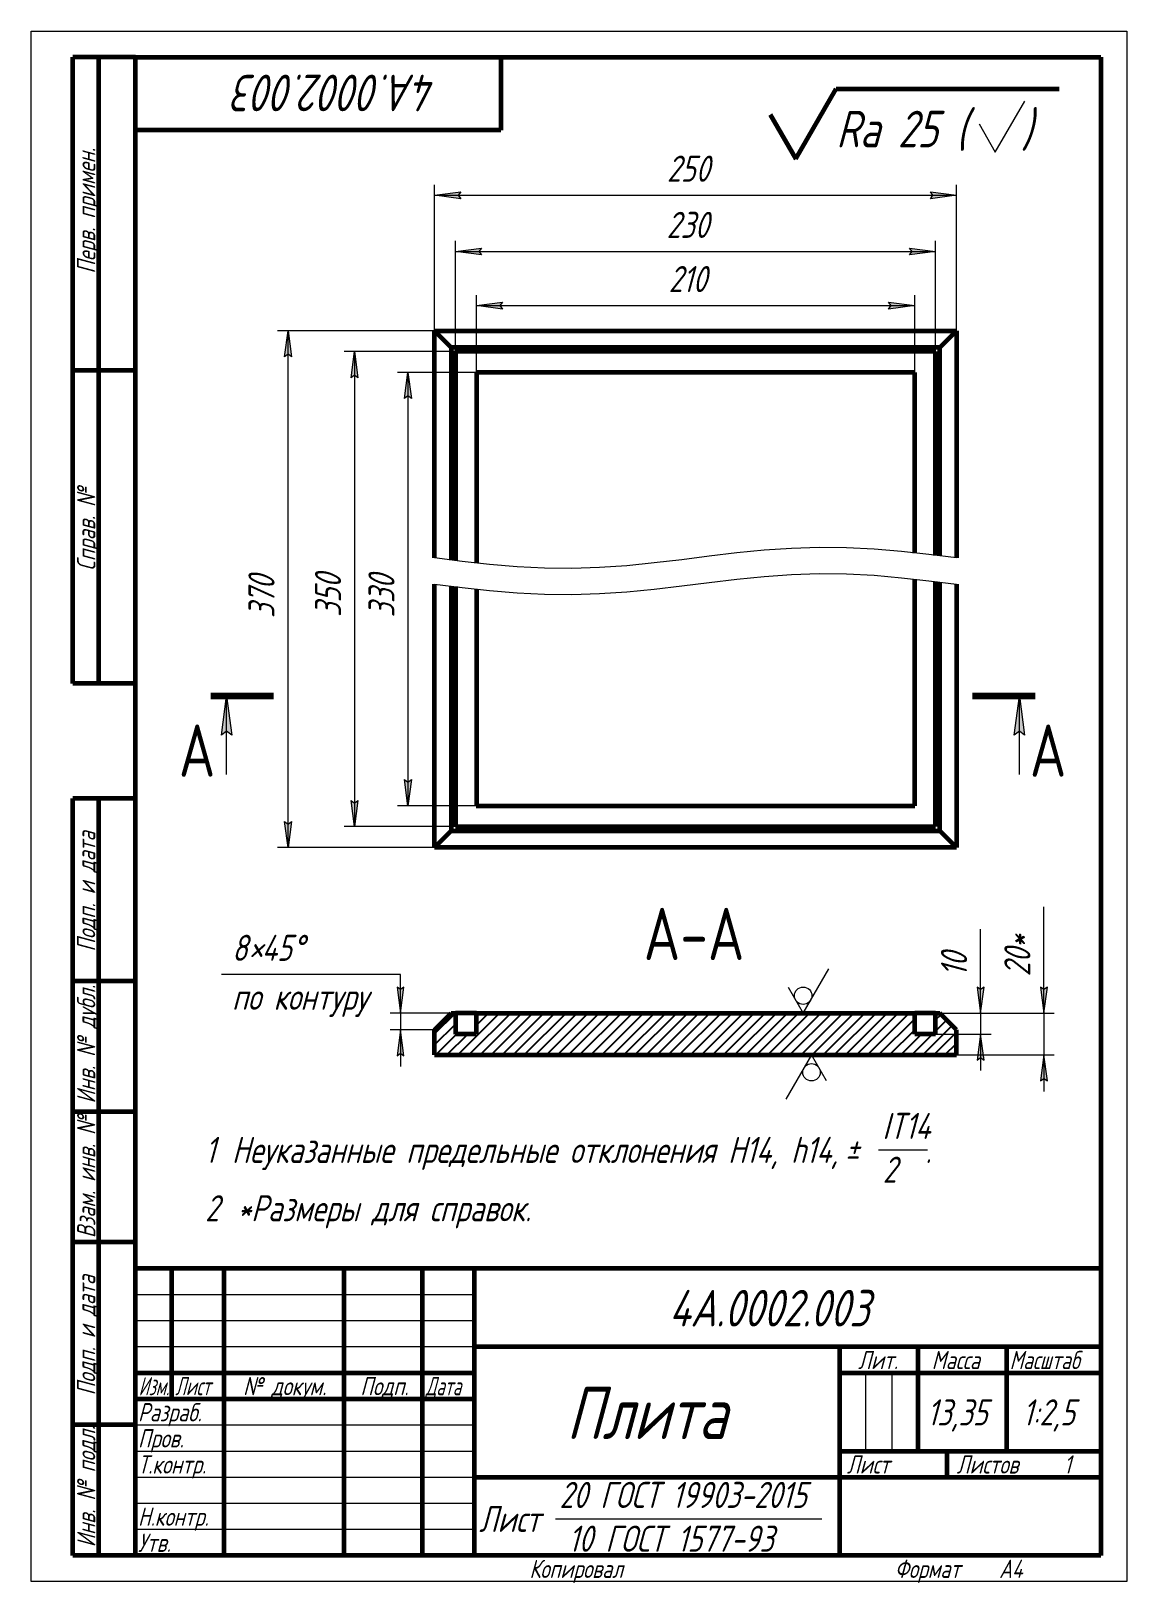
# Model space of a CAD drawing. Header units: millimetres. Extents: x 0 to 210, y 0 to 297.
import ezdxf

# ---------------------------------------------------------------- set-up
doc = ezdxf.new("R2010")
doc.units = ezdxf.units.MM
for name, pattern in [('K5LT_BASIC', [0]), ('K5LT_REINFORCED', [0]), ('K5LT_THIN', [0]), ('K5LT_THIN_INCLUDED_TO_HATCHING', [0])]:
    doc.linetypes.add(name, pattern=pattern)
doc.layers.add('Системный слой', color=7, linetype='Continuous')
doc.layers.add('Системный слой (1)', color=7, linetype='Continuous', true_color=0x6c6c6c)
doc.styles.add('KDIMTEXTSTYLE', font='GOST_AU.SHX', dxfattribs={"width": 0.96, "oblique": 15, "height": 5})
doc.styles.add('KTEXTSTYLE', font='GOST_AU.SHX', dxfattribs={"width": 0.96, "height": 5})
doc.dimstyles.new('KDIMSTYLE (0.40)', dxfattribs={"dimtxt": 5, "dimasz": 1, "dimexe": 2, "dimexo": 0, "dimgap": 1, "dimtad": 1, "dimlfac": 2.5, "dimtxsty": 'KDIMTEXTSTYLE', "dimsah": 1, "dimcen": 0, "dimdle": 1, "dimadec": 0, "dimazin": 0, "dimtfac": 0.667, "dimtmove": 0, "dimatfit": 3, "dimfxl": 1, "dimtvp": 1, "dimtolj": 1, "dimtzin": 0, "dimarcsym": 0})

# ---------------------------------------------------------------- blocks, each defined once
blk = doc.blocks.new('U0')
at = {"layer": 'Системный слой (1)', "color": 150, "linetype": 'K5LT_BASIC', "lineweight": 60, "true_color": 0x0080ff}
for p, q in [((174.13, 196.46), (174.13, 236.4)), ((174.13, 143.8), (174.13, 191.46))]:
    blk.add_line(p, q, dxfattribs=at)
blk = doc.blocks.new('U1')
at = {"layer": 'Системный слой (1)', "color": 150, "linetype": 'K5LT_BASIC', "lineweight": 60, "true_color": 0x0080ff}
for p, q in [((177.33, 239.6), (177.33, 196.06)), ((177.33, 191.06), (177.33, 140.6))]:
    blk.add_line(p, q, dxfattribs=at)
blk = doc.blocks.new('U2')
at = {"layer": 'Системный слой (1)', "color": 150, "linetype": 'K5LT_BASIC', "lineweight": 60, "true_color": 0x0080ff}
for p, q in [((169.33, 197.01), (169.33, 231.6)), ((169.33, 148.6), (169.33, 192.01))]:
    blk.add_line(p, q, dxfattribs=at)
blk = doc.blocks.new('U3')
at = {"layer": 'Системный слой (1)', "color": 150, "linetype": 'K5LT_BASIC', "lineweight": 60, "true_color": 0x0080ff}
for p, q in [((77.33, 196.06), (77.33, 239.6)), ((77.33, 140.6), (77.33, 191.06))]:
    blk.add_line(p, q, dxfattribs=at)
blk = doc.blocks.new('U4')
at = {"layer": 'Системный слой (1)', "color": 150, "linetype": 'K5LT_BASIC', "lineweight": 60, "true_color": 0x0080ff}
for p, q in [((173.33, 196.56), (173.33, 235.6)), ((173.33, 144.6), (173.33, 191.56))]:
    blk.add_line(p, q, dxfattribs=at)
blk = doc.blocks.new('U5')
at = {"layer": 'Системный слой (1)', "color": 150, "linetype": 'K5LT_BASIC', "lineweight": 60, "true_color": 0x0080ff}
for p, q in [((81.33, 235.6), (81.33, 195.57)), ((81.33, 190.57), (81.33, 144.6))]:
    blk.add_line(p, q, dxfattribs=at)
blk = doc.blocks.new('U6')
at = {"layer": 'Системный слой (1)', "color": 150, "linetype": 'K5LT_BASIC', "lineweight": 60, "true_color": 0x0080ff}
for p, q in [((80.53, 236.4), (80.53, 195.67)), ((80.53, 190.67), (80.53, 143.8))]:
    blk.add_line(p, q, dxfattribs=at)
blk = doc.blocks.new('U7')
at = {"layer": 'Системный слой (1)', "color": 150, "linetype": 'K5LT_BASIC', "lineweight": 60, "true_color": 0x0080ff}
for p, q in [((85.33, 231.6), (85.33, 195.11)), ((85.33, 190.11), (85.33, 148.6))]:
    blk.add_line(p, q, dxfattribs=at)
blk = doc.blocks.new('D0')
at = {"layer": 'Системный слой (1)'}
for points in [[(62.65, 230.6), (61.99, 235.6), (61.33, 230.6), (61.99, 231.1)], [(61.99, 144.6), (62.65, 149.6), (61.99, 149.1), (61.33, 149.6)]]:
    blk.add_hatch(color=7, dxfattribs=at).paths.add_polyline_path(points)
at = {"layer": 'Системный слой (1)', "color": 7, "linetype": 'K5LT_THIN', "lineweight": 18}
for p, q in [((81.33, 235.6), (59.99, 235.6)), ((61.33, 230.6), (61.99, 235.6)), ((61.99, 235.6), (62.65, 230.6)), ((61.99, 231.1), (61.33, 230.6)), ((62.65, 230.6), (61.99, 231.1)), ((61.99, 144.6), (61.33, 149.6)), ((61.33, 149.6), (61.99, 149.1)), ((61.99, 149.1), (62.65, 149.6)), ((62.65, 149.6), (61.99, 144.6)), ((81.33, 144.6), (59.99, 144.6))]:
    blk.add_line(p, q, dxfattribs=at)
blk.add_wipeout([(60.99, 184.76), (53.61, 184.76), (53.61, 195.01), (60.99, 195.01)]).dxf.layer = 'Системный слой (1)'
blk.add_line((61.99, 235.6), (61.99, 144.6), dxfattribs=at)
at = {"layer": 'Системный слой (1)', "color": 7, "insert": (54.41, 184.76), "char_height": 5, "attachment_point": 1, "rotation": 90, "style": 'KTEXTSTYLE'}
blk.add_mtext('\\H5.0;\\W1.000;\\Q15;\\Q15;\\W0.965;350', dxfattribs=at)
blk = doc.blocks.new('KDIMARROW_01')
at = {"layer": 'Системный слой'}
blk.add_hatch(color=0, dxfattribs=at).paths.add_polyline_path([(-5, -0.66), (0, 0), (-5, 0.66), (-4.5, 0)])
at = {"layer": 'Системный слой', "color": 0, "linetype": 'K5LT_THIN', "lineweight": 18}
for p, q in [((-4.5, 0), (-5, 0.66)), ((-5, 0.66), (0, 0)), ((0, 0), (-5, -0.66)), ((-5, -0.66), (-4.5, 0)), ((0, 0), (-1, 0))]:
    blk.add_line(p, q, dxfattribs=at)
blk = doc.blocks.new('D1')
at = {"layer": 'Системный слой (1)'}
for points in [[(72.89, 226.6), (72.23, 231.6), (71.58, 226.6), (72.23, 227.1)], [(72.23, 148.6), (72.89, 153.6), (72.23, 153.1), (71.58, 153.6)]]:
    blk.add_hatch(color=7, dxfattribs=at).paths.add_polyline_path(points)
at = {"layer": 'Системный слой (1)', "color": 7, "linetype": 'K5LT_THIN', "lineweight": 18}
for p, q in [((85.33, 231.6), (70.23, 231.6)), ((71.58, 226.6), (72.23, 231.6)), ((72.23, 231.6), (72.89, 226.6)), ((72.23, 227.1), (71.58, 226.6)), ((72.89, 226.6), (72.23, 227.1)), ((72.23, 148.6), (71.58, 153.6)), ((71.58, 153.6), (72.23, 153.1)), ((72.23, 153.1), (72.89, 153.6)), ((72.89, 153.6), (72.23, 148.6)), ((85.33, 148.6), (70.23, 148.6))]:
    blk.add_line(p, q, dxfattribs=at)
blk.add_wipeout([(71.23, 184.69), (63.85, 184.69), (63.85, 195.07), (71.23, 195.07)]).dxf.layer = 'Системный слой (1)'
blk.add_line((72.23, 231.6), (72.23, 148.6), dxfattribs=at)
at = {"layer": 'Системный слой (1)', "color": 7, "insert": (64.65, 184.69), "char_height": 5, "attachment_point": 1, "rotation": 90, "style": 'KTEXTSTYLE'}
blk.add_mtext('\\H5.0;\\W1.000;\\Q15;\\Q15;\\W0.965;330', dxfattribs=at)
blk = doc.blocks.new('D2')
at = {"layer": 'Системный слой (1)'}
for points in [[(49.9, 234.6), (49.25, 239.6), (48.59, 234.6), (49.25, 235.1)], [(49.25, 140.6), (49.9, 145.6), (49.25, 145.1), (48.59, 145.6)]]:
    blk.add_hatch(color=7, dxfattribs=at).paths.add_polyline_path(points)
at = {"layer": 'Системный слой (1)', "color": 7, "linetype": 'K5LT_THIN', "lineweight": 18}
for p, q in [((77.33, 239.6), (47.25, 239.6)), ((48.59, 234.6), (49.25, 239.6)), ((49.25, 239.6), (49.9, 234.6)), ((49.25, 235.1), (48.59, 234.6)), ((49.9, 234.6), (49.25, 235.1)), ((49.25, 140.6), (48.59, 145.6)), ((48.59, 145.6), (49.25, 145.1)), ((49.25, 145.1), (49.9, 145.6)), ((49.9, 145.6), (49.25, 140.6)), ((77.33, 140.6), (47.25, 140.6))]:
    blk.add_line(p, q, dxfattribs=at)
blk.add_wipeout([(48.25, 184.56), (40.86, 184.56), (40.86, 195.2), (48.25, 195.2)]).dxf.layer = 'Системный слой (1)'
blk.add_line((49.25, 140.6), (49.25, 239.6), dxfattribs=at)
at = {"layer": 'Системный слой (1)', "color": 7, "insert": (41.66, 184.56), "char_height": 5, "attachment_point": 1, "rotation": 90, "style": 'KTEXTSTYLE'}
blk.add_mtext('\\H5.0;\\W1.000;\\Q15;\\Q15;\\W0.965;370', dxfattribs=at)
blk = doc.blocks.new('D3')
at = {"layer": 'Системный слой (1)'}
for points in [[(89.83, 244.4), (90.33, 245.06), (85.33, 244.4), (90.33, 243.74)], [(169.33, 244.4), (164.33, 245.06), (164.83, 244.4), (164.33, 243.74)]]:
    blk.add_hatch(color=7, dxfattribs=at).paths.add_polyline_path(points)
at = {"layer": 'Системный слой (1)', "color": 7, "linetype": 'K5LT_THIN', "lineweight": 18}
for p, q in [((85.33, 231.6), (85.33, 246.4)), ((85.33, 244.4), (90.33, 245.06)), ((90.33, 243.74), (85.33, 244.4)), ((90.33, 245.06), (89.83, 244.4)), ((89.83, 244.4), (90.33, 243.74)), ((164.83, 244.4), (164.33, 245.06)), ((164.33, 245.06), (169.33, 244.4)), ((169.33, 244.4), (164.33, 243.74)), ((164.33, 243.74), (164.83, 244.4)), ((169.33, 231.6), (169.33, 246.4))]:
    blk.add_line(p, q, dxfattribs=at)
blk.add_wipeout([(122.18, 245.4), (122.18, 252.78), (132.06, 252.78), (132.06, 245.4)]).dxf.layer = 'Системный слой (1)'
blk.add_line((85.33, 244.4), (169.33, 244.4), dxfattribs=at)
at = {"layer": 'Системный слой (1)', "color": 7, "insert": (122.18, 251.99), "char_height": 5, "attachment_point": 1, "style": 'KTEXTSTYLE'}
blk.add_mtext('\\H5.0;\\W1.000;\\Q15;\\Q15;\\W0.965;210', dxfattribs=at)
blk = doc.blocks.new('D4')
at = {"layer": 'Системный слой (1)'}
for points in [[(86.33, 254.13), (85.83, 254.79), (86.33, 255.44), (81.33, 254.79)], [(173.33, 254.79), (168.33, 255.44), (168.83, 254.79), (168.33, 254.13)]]:
    blk.add_hatch(color=7, dxfattribs=at).paths.add_polyline_path(points)
at = {"layer": 'Системный слой (1)', "color": 7, "linetype": 'K5LT_THIN', "lineweight": 18}
for p, q in [((81.33, 235.6), (81.33, 256.79)), ((173.33, 235.6), (173.33, 256.79)), ((81.33, 254.79), (86.33, 255.44)), ((86.33, 254.13), (81.33, 254.79)), ((86.33, 255.44), (85.83, 254.79)), ((85.83, 254.79), (86.33, 254.13)), ((168.83, 254.79), (168.33, 255.44)), ((168.33, 255.44), (173.33, 254.79)), ((173.33, 254.79), (168.33, 254.13)), ((168.33, 254.13), (168.83, 254.79))]:
    blk.add_line(p, q, dxfattribs=at)
blk.add_wipeout([(121.79, 255.79), (121.79, 263.17), (132.42, 263.17), (132.42, 255.79)]).dxf.layer = 'Системный слой (1)'
blk.add_line((81.33, 254.79), (173.33, 254.79), dxfattribs=at)
at = {"layer": 'Системный слой (1)', "color": 7, "insert": (121.79, 262.37), "char_height": 5, "attachment_point": 1, "style": 'KTEXTSTYLE'}
blk.add_mtext('\\H5.0;\\W1.000;\\Q15;\\Q15;\\W0.965;230', dxfattribs=at)
blk = doc.blocks.new('D5')
at = {"layer": 'Системный слой (1)'}
for points in [[(81.83, 265.55), (82.33, 266.21), (77.33, 265.55), (82.33, 264.89)], [(177.33, 265.55), (172.33, 266.21), (172.83, 265.55), (172.33, 264.89)]]:
    blk.add_hatch(color=7, dxfattribs=at).paths.add_polyline_path(points)
at = {"layer": 'Системный слой (1)', "color": 7, "linetype": 'K5LT_THIN', "lineweight": 18}
for p, q in [((77.33, 239.6), (77.33, 267.55)), ((177.33, 239.6), (177.33, 267.55)), ((77.33, 265.55), (82.33, 266.21)), ((82.33, 264.89), (77.33, 265.55)), ((82.33, 266.21), (81.83, 265.55)), ((81.83, 265.55), (82.33, 264.89)), ((172.83, 265.55), (172.33, 266.21)), ((172.33, 266.21), (177.33, 265.55)), ((177.33, 265.55), (172.33, 264.89)), ((172.33, 264.89), (172.83, 265.55))]:
    blk.add_line(p, q, dxfattribs=at)
blk.add_wipeout([(121.85, 266.55), (121.85, 273.93), (132.36, 273.93), (132.36, 266.55)]).dxf.layer = 'Системный слой (1)'
blk.add_line((77.33, 265.55), (177.33, 265.55), dxfattribs=at)
at = {"layer": 'Системный слой (1)', "color": 7, "insert": (121.85, 273.14), "char_height": 5, "attachment_point": 1, "style": 'KTEXTSTYLE'}
blk.add_mtext('\\H5.0;\\W1.000;\\Q15;\\Q15;\\W0.965;250', dxfattribs=at)
blk = doc.blocks.new('U8')
at = {"layer": 'Системный слой (1)'}
for points in [[(38.45, 162.12), (37.47, 169.62), (36.48, 162.12), (37.47, 162.87)], [(190.37, 162.12), (189.39, 169.62), (188.4, 162.12), (189.39, 162.87)]]:
    blk.add_hatch(color=7, dxfattribs=at).paths.add_polyline_path(points)
at = {"layer": 'Системный слой (1)', "color": 134, "linetype": 'K5LT_REINFORCED', "lineweight": 100, "true_color": 0x009696}
for p, q in [((46.47, 169.62), (34.47, 169.62)), ((192.39, 169.62), (180.39, 169.62))]:
    blk.add_line(p, q, dxfattribs=at)
at = {"layer": 'Системный слой (1)', "color": 7, "linetype": 'K5LT_THIN', "lineweight": 18}
for p, q in [((36.48, 162.12), (37.47, 169.62)), ((37.47, 169.62), (38.45, 162.12)), ((37.47, 154.62), (37.47, 169.62)), ((188.4, 162.12), (189.39, 169.62)), ((189.39, 169.62), (190.37, 162.12)), ((189.39, 154.62), (189.39, 169.62)), ((37.47, 162.87), (36.48, 162.12)), ((38.45, 162.12), (37.47, 162.87)), ((189.39, 162.87), (188.4, 162.12)), ((190.37, 162.12), (189.39, 162.87))]:
    blk.add_line(p, q, dxfattribs=at)
at = {"layer": 'Системный слой (1)', "color": 7, "char_height": 10, "attachment_point": 1, "style": 'KTEXTSTYLE'}
for insert in [(28.32, 164.17), (191.39, 164.17)]:
    blk.add_mtext('\\H5.0;\\W1.000;\\Q15;\\Q0;\\W0.965;\\H10.00;{\\c16711680;А}', dxfattribs=dict(at, insert=insert))
blk = doc.blocks.new('U9')
at = {"layer": 'Системный слой (1)', "color": 7, "linetype": 'K5LT_THIN_INCLUDED_TO_HATCHING', "lineweight": 18}
for p, q in [((77.33, 191.06), (82.59, 190.41)), ((82.59, 190.41), (87.85, 189.84)), ((119.43, 190.11), (124.69, 190.73)), ((124.69, 190.73), (129.96, 191.39)), ((129.96, 191.39), (135.22, 192.02)), ((135.22, 192.02), (140.48, 192.54)), ((140.48, 192.54), (145.75, 192.9)), ((145.75, 192.9), (151.01, 193.06)), ((151.01, 193.06), (156.27, 193)), ((156.27, 193), (161.54, 192.74)), ((161.54, 192.74), (166.8, 192.29)), ((166.8, 192.29), (172.06, 191.71)), ((172.06, 191.71), (177.33, 191.06)), ((87.85, 189.84), (93.12, 189.39)), ((93.12, 189.39), (98.38, 189.13)), ((98.38, 189.13), (103.64, 189.07)), ((103.64, 189.07), (108.9, 189.23)), ((108.9, 189.23), (114.17, 189.59)), ((114.17, 189.59), (119.43, 190.11))]:
    blk.add_line(p, q, dxfattribs=at)
blk = doc.blocks.new('U10')
at = {"layer": 'Системный слой (1)', "color": 7, "linetype": 'K5LT_THIN_INCLUDED_TO_HATCHING', "lineweight": 18}
for p, q in [((129.96, 196.39), (124.69, 195.73)), ((135.22, 197.02), (129.96, 196.39)), ((140.48, 197.54), (135.22, 197.02)), ((145.75, 197.9), (140.48, 197.54)), ((151.01, 198.06), (145.75, 197.9)), ((156.27, 198), (151.01, 198.06)), ((161.54, 197.74), (156.27, 198)), ((166.8, 197.29), (161.54, 197.74)), ((172.06, 196.71), (166.8, 197.29)), ((177.33, 196.06), (172.06, 196.71)), ((82.59, 195.41), (77.33, 196.06)), ((87.85, 194.84), (82.59, 195.41)), ((93.12, 194.39), (87.85, 194.84)), ((98.38, 194.13), (93.12, 194.39)), ((103.64, 194.07), (98.38, 194.13)), ((108.9, 194.23), (103.64, 194.07)), ((114.17, 194.59), (108.9, 194.23)), ((119.43, 195.11), (114.17, 194.59)), ((124.69, 195.73), (119.43, 195.11))]:
    blk.add_line(p, q, dxfattribs=at)
blk = doc.blocks.new('U11')
at = {"layer": 'Системный слой (1)', "color": 150, "linetype": 'K5LT_BASIC', "lineweight": 60, "true_color": 0x0080ff}
for p, q in [((85.33, 108.88), (81.33, 108.88)), ((173.33, 108.88), (169.33, 108.88))]:
    blk.add_line(p, q, dxfattribs=at)
blk = doc.blocks.new('D6')
at = {"layer": 'Системный слой (1)'}
for points in [[(181.96, 108.88), (182.62, 113.88), (181.96, 113.38), (181.3, 113.88)], [(182.62, 99.88), (181.96, 104.88), (181.3, 99.88), (181.96, 100.38)]]:
    blk.add_hatch(color=7, dxfattribs=at).paths.add_polyline_path(points)
at = {"layer": 'Системный слой (1)', "color": 7, "linetype": 'K5LT_THIN', "lineweight": 18}
for p, q in [((181.96, 113.38), (181.3, 113.88)), ((181.3, 113.88), (181.96, 108.88)), ((181.96, 108.88), (182.62, 113.88)), ((182.62, 113.88), (181.96, 113.38)), ((181.96, 108.88), (181.96, 113.88)), ((169.33, 108.88), (183.96, 108.88)), ((181.96, 108.88), (181.96, 104.88)), ((173.33, 104.88), (183.96, 104.88)), ((181.96, 104.88), (181.3, 99.88)), ((182.62, 99.88), (181.96, 104.88)), ((181.96, 104.88), (181.96, 97.88)), ((181.3, 99.88), (181.96, 100.38)), ((181.96, 100.38), (182.62, 99.88))]:
    blk.add_line(p, q, dxfattribs=at)
blk.add_wipeout([(180.96, 115.88), (173.58, 115.88), (173.58, 122.71), (180.96, 122.71)]).dxf.layer = 'Системный слой (1)'
for p, q in [((181.96, 113.88), (181.96, 124.99)), ((181.96, 108.88), (181.96, 115.88))]:
    blk.add_line(p, q, dxfattribs=at)
at = {"layer": 'Системный слой (1)', "color": 7, "insert": (174.37, 115.88), "char_height": 5, "attachment_point": 1, "rotation": 90, "style": 'KTEXTSTYLE'}
blk.add_mtext('\\H5.0;\\W1.000;\\Q15;\\Q15;\\W0.965;10', dxfattribs=at)
blk = doc.blocks.new('D7')
at = {"layer": 'Системный слой (1)'}
for points in [[(70.79, 108.88), (71.45, 113.88), (70.79, 113.38), (70.13, 113.88)], [(71.45, 100.68), (70.79, 105.68), (70.13, 100.68), (70.79, 101.18)]]:
    blk.add_hatch(color=7, dxfattribs=at).paths.add_polyline_path(points)
at = {"layer": 'Системный слой (1)', "color": 7, "linetype": 'K5LT_THIN', "lineweight": 18}
for p, q in [((70.79, 108.88), (70.79, 116.31)), ((70.79, 113.38), (70.13, 113.88)), ((70.13, 113.88), (70.79, 108.88)), ((70.79, 108.88), (70.79, 115.88)), ((70.79, 108.88), (71.45, 113.88)), ((71.45, 113.88), (70.79, 113.38)), ((70.79, 108.88), (70.79, 105.68)), ((77.33, 105.68), (68.79, 105.68)), ((70.79, 105.68), (70.13, 100.68)), ((71.45, 100.68), (70.79, 105.68)), ((70.79, 105.68), (70.79, 98.68)), ((70.13, 100.68), (70.79, 101.18)), ((70.79, 101.18), (71.45, 100.68))]:
    blk.add_line(p, q, dxfattribs=at)
blk.add_wipeout([(38.52, 107.92), (38.52, 124.69), (67.58, 124.69), (67.58, 107.92)]).dxf.layer = 'Системный слой (1)'
for p, q in [((70.79, 116.31), (36.52, 116.31)), ((81.33, 108.88), (68.79, 108.88))]:
    blk.add_line(p, q, dxfattribs=at)
at = {"layer": 'Системный слой (1)', "color": 7, "char_height": 5, "attachment_point": 1, "style": 'KTEXTSTYLE'}
for s, insert in [('\\H5.0;\\W1.000;\\Q15;\\Q15;\\W0.965;8', (38.52, 123.89)), ('\\H5.0;\\W1.000;\\Q15;\\Q15;\\W0.965;×', (41.7, 123.89)), ('\\H5.0;\\W1.000;\\Q15;\\Q15;\\W0.965;45', (44.21, 123.89)), ('\\H5.0;\\W1.000;\\Q15;\\Q15;\\W0.965;°', (50.03, 123.89)), ('\\H5.0;\\W1.000;\\Q15;\\Q15;\\W0.965;по контуру', (38.52, 114.51))]:
    blk.add_mtext(s, dxfattribs=dict(at, insert=insert))
blk = doc.blocks.new('D8')
at = {"layer": 'Системный слой (1)'}
for points in [[(194.08, 108.88), (194.74, 113.88), (194.08, 113.38), (193.43, 113.88)], [(194.74, 95.88), (194.08, 100.88), (193.43, 95.88), (194.08, 96.38)]]:
    blk.add_hatch(color=7, dxfattribs=at).paths.add_polyline_path(points)
at = {"layer": 'Системный слой (1)', "color": 7, "linetype": 'K5LT_THIN', "lineweight": 18}
for p, q in [((194.08, 113.38), (193.43, 113.88)), ((193.43, 113.88), (194.08, 108.88)), ((194.08, 108.88), (194.74, 113.88)), ((194.74, 113.88), (194.08, 113.38)), ((194.08, 108.88), (194.08, 113.88)), ((169.33, 108.88), (196.08, 108.88)), ((194.08, 108.88), (194.08, 100.88)), ((177.33, 100.88), (196.08, 100.88)), ((194.08, 100.88), (193.43, 95.88)), ((194.74, 95.88), (194.08, 100.88)), ((194.08, 100.88), (194.08, 93.88)), ((193.43, 95.88), (194.08, 96.38)), ((194.08, 96.38), (194.74, 95.88))]:
    blk.add_line(p, q, dxfattribs=at)
blk.add_wipeout([(193.08, 115.92), (185.7, 115.92), (185.7, 126.81), (193.08, 126.81)]).dxf.layer = 'Системный слой (1)'
for p, q in [((194.08, 113.92), (194.08, 129.27)), ((194.08, 108.88), (194.08, 115.88))]:
    blk.add_line(p, q, dxfattribs=at)
at = {"layer": 'Системный слой (1)', "color": 7, "insert": (186.5, 115.92), "char_height": 5, "attachment_point": 1, "rotation": 90, "style": 'KTEXTSTYLE'}
blk.add_mtext('\\H5.0;\\W1.000;\\Q15;\\Q15;\\W0.965;20*', dxfattribs=at)
blk = doc.blocks.new('U12')
at = {"layer": 'Системный слой (1)', "color": 7, "linetype": 'K5LT_THIN', "lineweight": 18}
for p, q in [((147.96, 108.88), (152.87, 117.38)), ((145.07, 113.88), (147.96, 108.88))]:
    blk.add_line(p, q, dxfattribs=at)
blk.add_arc((147.96, 112.21), 1.67, 0, 360, dxfattribs=at)
blk = doc.blocks.new('U13')
at = {"layer": 'Системный слой (1)', "color": 7, "linetype": 'K5LT_THIN', "lineweight": 18}
for p, q in [((149.55, 100.88), (144.64, 92.38)), ((152.44, 95.88), (149.55, 100.88))]:
    blk.add_line(p, q, dxfattribs=at)
blk.add_arc((149.55, 97.55), 1.67, 0, 360, dxfattribs=at)
blk = doc.blocks.new('U14')
at = {"color": 7, "linetype": 'K5LT_THIN', "lineweight": 18}
for p, q in [((0, 0), (0, 297)), ((0, 297), (210, 297)), ((210, 297), (210, 0)), ((20, 55), (85, 55)), ((20, 50), (85, 50)), ((20, 45), (85, 45)), ((159.96, 25), (159.96, 40)), ((164.98, 25), (164.98, 40)), ((20, 30), (85, 30)), ((20, 25), (85, 25)), ((20, 20), (85, 20)), ((20, 15), (85, 15)), ((100.5, 12), (151.56, 12)), ((20, 10), (85, 10)), ((210, 0), (0, 0))]:
    blk.add_line(p, q, dxfattribs=at)
at = {"color": 150, "linetype": 'K5LT_BASIC', "lineweight": 60, "true_color": 0x0080ff}
for p, q in [((8, 172), (8, 292)), ((20, 292), (8, 292)), ((13, 172), (13, 292)), ((20, 5), (20, 292)), ((20, 292), (205, 292)), ((90, 292), (90, 278)), ((205, 292), (205, 5)), ((90, 278), (20, 278)), ((20, 232), (8, 232)), ((20, 172), (8, 172)), ((8, 5), (8, 150)), ((20, 150), (8, 150)), ((13, 5), (13, 150)), ((20, 115), (8, 115)), ((20, 90), (8, 90)), ((20, 65), (8, 65)), ((20, 60), (205, 60)), ((20, 5), (20, 60)), ((27, 35), (27, 60)), ((37, 5), (37, 60)), ((60, 5), (60, 60)), ((75, 5), (75, 60)), ((85, 5), (85, 60)), ((85, 45), (205, 45)), ((155, 5), (155, 45)), ((170, 25), (170, 45)), ((187, 25), (187, 45)), ((20, 40), (85, 40)), ((155, 40), (170, 40)), ((170, 40), (205, 40)), ((20, 35), (85, 35)), ((20, 30), (8, 30)), ((155, 25), (205, 25)), ((175.57, 20), (175.57, 25)), ((85, 20), (155, 20)), ((155, 20), (205, 20)), ((20, 5), (8, 5)), ((205, 5), (20, 5))]:
    blk.add_line(p, q, dxfattribs=at)
at = {"color": 7, "attachment_point": 1, "style": 'KTEXTSTYLE'}
for s, insert, char_height, rotation in [('\\H5.0;\\W1.000;\\Q15;\\Q15;\\W0.965;\\H7.00;4А.0002.003', (77.76, 281.64), 7, 180), ('\\H5.0;\\W1.000;\\Q15;\\Q15;\\W0.965;\\H3.50;Перв. примен.', (8.82, 250.52), 3.5, 90), ('\\H5.0;\\W1.000;\\Q15;\\Q15;\\W0.965;\\H3.50;Справ. №', (8.82, 193.63), 3.5, 90), ('\\H5.0;\\W1.000;\\Q15;\\Q15;\\W0.965;\\H3.50;Подп. и дата', (8.82, 120.66), 3.5, 90), ('\\H5.0;\\W1.000;\\Q15;\\Q15;\\W0.965;\\H3.50;Инв. № дубл.', (8.82, 91.57), 3.5, 90), ('\\H5.0;\\W1.000;\\Q15;\\Q15;\\W0.965;\\H3.50;Взам. инв. №', (8.82, 65.8), 3.5, 90), ('\\H5.0;\\W1.000;\\Q15;\\Q15;\\W0.965;\\H3.50;Подп. и дата', (8.82, 35.66), 3.5, 90), ('\\H5.0;\\W1.000;\\Q15;\\Q15;\\W0.965;\\H3.50;Инв. № подл.', (8.82, 6.57), 3.5, 90)]:
    blk.add_mtext(s, dxfattribs=dict(at, insert=insert, char_height=char_height, rotation=rotation))
for s, insert, char_height in [('\\H5.0;\\W1.000;\\Q15;\\Q15;\\W0.965;\\H7.00;4А.0002.003', (122.24, 55.86), 7), ('\\H5.0;\\W1.000;\\Q15;\\Q15;\\W0.965;\\H3.50;Лит.', (158.47, 44.18), 3.5), ('\\H5.0;\\W1.000;\\Q15;\\Q15;\\W0.965;\\H3.50;Масса', (172.58, 44.18), 3.5), ('\\H5.0;\\W1.000;\\Q15;\\Q15;\\W0.930;\\H3.50;Масштаб', (187.52, 44.18), 3.5), ('\\H5.0;\\W1.000;\\Q15;\\Q15;\\W0.784;\\H3.50;Изм.', (20.62, 39.18), 3.5), ('\\H5.0;\\W1.000;\\Q15;\\Q15;\\W0.799;\\H3.50;Лист', (27.61, 39.18), 3.5), ('\\H5.0;\\W1.000;\\Q15;\\Q15;\\W0.965;\\H3.50;№ докум.', (40.63, 39.18), 3.5), ('\\H5.0;\\W1.000;\\Q15;\\Q15;\\W0.965;\\H3.50;Подп.', (63.1, 39.18), 3.5), ('\\H5.0;\\W1.000;\\Q15;\\Q15;\\W0.799;\\H3.50;Дата', (75.61, 39.18), 3.5), ('\\H5.0;\\W1.000;\\Q15;\\Q15;\\W0.965;\\H10.00;Плита', (102.57, 37.29), 10), ('\\H5.0;\\W1.000;\\Q15;\\Q15;\\W0.965;\\H3.50;Разраб.', (20.5, 34.18), 3.5), ('\\H5.0;\\W1.000;\\Q15;\\Q15;\\W0.965;13,35', (171.7, 34.9), 5), ('\\H5.0;\\W1.000;\\Q15;\\Q15;\\W0.965;{\\c16711680;1:2,5}', (190, 34.9), 5), ('\\H5.0;\\W1.000;\\Q15;\\Q15;\\W0.965;\\H3.50;Пров.', (20.5, 29.18), 3.5), ('\\H5.0;\\W1.000;\\Q15;\\Q15;\\W0.965;\\H3.50;Т.контр.', (20.5, 24.18), 3.5), ('\\H5.0;\\W1.000;\\Q15;\\Q15;\\W0.965;\\H3.50;Лист', (156.32, 24.18), 3.5), ('\\H5.0;\\W1.000;\\Q15;\\Q15;\\W0.965;\\H3.50;Листов', (177.36, 24.18), 3.5), ('\\H5.0;\\W1.000;\\Q15;\\Q15;\\W0.965;\\H3.50;1', (197.91, 24.18), 3.5), ('\\H5.0;\\W1.000;\\Q15;\\Q15;\\W0.965;20 ГОСТ 19903-2015', (101.26, 19.09), 5), ('\\H5.0;\\W1.000;\\Q15;\\Q15;\\W0.965;\\H3.50;Н.контр.', (20.5, 14.18), 3.5), ('\\H5.0;\\W1.000;\\Q15;\\Q15;\\W0.965;Лист', (85.86, 14.5), 5), ('\\H5.0;\\W1.000;\\Q15;\\Q15;\\W0.965;\\H3.50;Утв.', (20.5, 9.18), 3.5), ('\\H5.0;\\W1.000;\\Q15;\\Q15;\\W0.965;10 ГОСТ 1577-93', (102.97, 10.71), 5), ('\\H5.0;\\W1.000;\\Q15;\\Q15;\\W0.965;\\H3.50;Копировал', (95.5, 4.18), 3.5), ('\\H5.0;\\W1.000;\\Q15;\\Q15;\\W0.965;\\H3.50;Формат', (165.5, 4.18), 3.5), ('\\H5.0;\\W1.000;\\Q15;\\Q15;\\W0.965;\\H3.50;A4', (185.5, 4.18), 3.5)]:
    blk.add_mtext(s, dxfattribs=dict(at, insert=insert, char_height=char_height))
blk = doc.blocks.new('U15')
at = {"color": 7, "linetype": 'K5LT_THIN', "lineweight": 18}
blk.add_line((162.39, 82.68), (171.78, 82.68), dxfattribs=at)
at = {"color": 7, "char_height": 5, "attachment_point": 1, "style": 'KTEXTSTYLE'}
for s, insert in [('\\H5.0;\\W1.000;\\Q15;\\Q15;\\W0.965;IT14', (163.15, 89.77)), ('\\H5.0;\\W1.000;\\Q15;\\Q15;\\W0.965;1', (33.36, 85.18)), ('\\H5.0;\\W1.000;\\Q15;\\Q15;\\W0.965;Неуказанные предельные отклонения H14, h14, ', (38.48, 85.18)), ('\\H5.0;\\W1.000;\\Q15;\\Q15;\\W0.965;±', (155.95, 85.18)), ('\\H5.0;\\W1.000;\\Q15;\\Q15;\\W0.965; ', (158.86, 85.18)), ('\\H5.0;\\W1.000;\\Q15;\\Q15;\\W0.965;2', (163.21, 81.39)), ('\\H5.0;\\W1.000;\\Q15;\\Q15;\\W0.965;.', (171.37, 85.18)), ('\\H5.0;\\W1.000;\\Q15;\\Q15;\\W0.965;2', (33.36, 74)), ('\\H5.0;\\W1.000;\\Q15;\\Q15;\\W0.965;*Размеры для справок.', (39.53, 74))]:
    blk.add_mtext(s, dxfattribs=dict(at, insert=insert))
blk = doc.blocks.new('U16')
at = {"color": 150, "linetype": 'K5LT_BASIC', "lineweight": 60, "true_color": 0x0080ff}
for p, q in [((146.55, 272.51), (154.28, 285.91)), ((154.28, 285.91), (197, 285.91)), ((141.64, 281.01), (146.55, 272.51))]:
    blk.add_line(p, q, dxfattribs=at)
at = {"color": 7, "linetype": 'K5LT_THIN', "lineweight": 18}
for p, q in [((184.77, 273.77), (190.45, 283.57)), ((181.67, 279.21), (184.77, 273.77))]:
    blk.add_line(p, q, dxfattribs=at)
at = {"color": 7, "char_height": 7, "attachment_point": 1, "style": 'KTEXTSTYLE'}
for s, insert in [('\\H5.0;\\W1.000;\\Q15;\\Q15;\\W0.965;\\H7.00;Ra 25 (', (154.28, 281.73)), ('\\H5.0;\\W1.000;\\Q15;\\Q15;\\W0.965;\\H7.00;)', (189.75, 281.73))]:
    blk.add_mtext(s, dxfattribs=dict(at, insert=insert))

msp = doc.modelspace()

# ---------------------------------------------------------------- linework, layer by layer
at = {"layer": 'Системный слой (1)', "color": 150, "linetype": 'K5LT_BASIC', "lineweight": 60, "true_color": 0x0080ff}
for p, q in [((77.3259, 239.5973), (177.3259, 239.5973)), ((77.3259, 239.5973), (80.5259, 236.3973)), ((177.3259, 239.5973), (174.1259, 236.3973)), ((174.1259, 236.3973), (80.5259, 236.3973)), ((173.3259, 235.5973), (81.3259, 235.5973)), ((169.3259, 231.5973), (85.3259, 231.5973)), ((85.3259, 148.5997), (169.3259, 148.5997)), ((80.5259, 143.7997), (77.3259, 140.5997)), ((80.5259, 143.7997), (174.1259, 143.7997)), ((81.3259, 144.5997), (173.3259, 144.5997)), ((174.1259, 143.7997), (177.3259, 140.5997)), ((177.3259, 140.5997), (77.3259, 140.5997)), ((77.3259, 105.681), (80.5259, 108.881)), ((80.5259, 108.881), (81.3259, 108.881)), ((81.3259, 108.881), (81.3259, 104.881)), ((85.3259, 108.881), (85.3259, 104.881)), ((85.3259, 108.881), (169.3259, 108.881)), ((169.3259, 104.881), (169.3259, 108.881)), ((173.3259, 108.881), (174.1259, 108.881)), ((173.3259, 104.881), (173.3259, 108.881)), ((177.3259, 105.681), (174.1259, 108.881)), ((77.3259, 100.881), (77.3259, 105.681)), ((85.3259, 104.881), (81.3259, 104.881)), ((173.3259, 104.881), (169.3259, 104.881)), ((177.3259, 100.881), (177.3259, 105.681)), ((77.3259, 100.881), (177.3259, 100.881))]:
    msp.add_line(p, q, dxfattribs=at)

# ---------------------------------------------------------------- block references
msp.add_blockref('U15', (0, 0))
at = {"layer": 'Системный слой (1)'}
for name in ['U3', 'U1', 'U6', 'U5', 'U4', 'U0', 'U7', 'U2', 'U12', 'U11', 'U13']:
    msp.add_blockref(name, (0, 0), dxfattribs=at)

# ---------------------------------------------------------------- texts
at = {"layer": 'Системный слой (1)', "color": 7, "insert": (117.404, 129.056), "char_height": 10, "attachment_point": 1, "style": 'KTEXTSTYLE'}
msp.add_mtext('\\H5.0;\\W1.000;\\Q15;\\Q0;\\W0.965;\\H10.00;{\\c16711680;А-А}', dxfattribs=at)

# ---------------------------------------------------------------- next in the draw order: dimensions: what is measured, and where the dimension line sits
at = {"layer": 'Системный слой (1)', "color": 7}
dim = msp.add_linear_dim(base=(61.9932, 235.5973), p1=(81.3259, 144.5997), p2=(81.3259, 235.5973), angle=90, text='\\H5.0;\\W0.965;\\Q15;\\H5.0;\\W0.965;\\Q15;\\Q15;350', dimstyle='KDIMSTYLE (0.40)', override={"dimexo": 0, "dimblk1": 'KDIMARROW_01', "dimblk2": 'KDIMARROW_01', "dimse1": 0, "dimse2": 0, "dimclrt": 7, "dimtolj": 1}, dxfattribs=at)
dim.commit()
dim.dimension.update_dxf_attribs({"geometry": 'D0', "text_midpoint": (61.9932, 190.0985), "dimtype": 160})
dim = msp.add_linear_dim(base=(181.9583, 108.881), p1=(173.3259, 104.881), p2=(169.3259, 108.881), angle=90, dimstyle='KDIMSTYLE (0.40)', override={"dimexo": 0, "dimtoh": 1, "dimpost": '\\H5.0;\\W0.965;\\Q15;<>', "dimblk1": 'KDIMARROW_01', "dimblk2": 'KDIMARROW_01', "dimse1": 0, "dimse2": 0, "dimclrt": 7, "dimtol": 1, "dimtp": 0, "dimtm": 0, "dimtdec": 5, "dimtmove": 1, "dimtolj": 1}, dxfattribs=at)
dim.commit()
dim.dimension.update_dxf_attribs({"geometry": 'D6', "text_midpoint": (181.9583, 119.4369), "dimtype": 160})
dim = msp.add_linear_dim(base=(70.7873, 108.881), p1=(77.3259, 105.681), p2=(81.3259, 108.881), angle=90, dimstyle='KDIMSTYLE (0.40)', override={"dimexo": 0, "dimtoh": 1, "dimpost": '\\H5.0;\\W0.965;\\Q15;<>\\H5.0;\\W0.965;\\Q15;\\Q15;\\Q15;×\\Q15;°\\X\\H5.0;\\W0.965;\\Q15;\\Q15;по контуру', "dimblk1": 'KDIMARROW_01', "dimblk2": 'KDIMARROW_01', "dimse1": 0, "dimse2": 0, "dimclrt": 7, "dimtol": 1, "dimtp": 0, "dimtm": 0, "dimtdec": 5, "dimtmove": 1, "dimtolj": 1}, dxfattribs=at)
dim.commit()
dim.dimension.update_dxf_attribs({"geometry": 'D7', "text_midpoint": (38.5246, 116.305)})

# ---------------------------------------------------------------- next in the draw order: dimensions: what is measured, and where the dimension line sits
dim = msp.add_linear_dim(base=(72.2346, 231.5973), p1=(85.3259, 148.5997), p2=(85.3259, 231.5973), angle=90, text='\\H5.0;\\W0.965;\\Q15;\\H5.0;\\W0.965;\\Q15;\\Q15;330', dimstyle='KDIMSTYLE (0.40)', override={"dimexo": 0, "dimblk1": 'KDIMARROW_01', "dimblk2": 'KDIMARROW_01', "dimse1": 0, "dimse2": 0, "dimclrt": 7, "dimtolj": 1}, dxfattribs=at)
dim.commit()
dim.dimension.update_dxf_attribs({"geometry": 'D1', "text_midpoint": (72.2346, 190.0985), "dimtype": 160})
dim = msp.add_linear_dim(base=(194.0836, 108.881), p1=(177.3259, 100.881), p2=(169.3259, 108.881), angle=90, dimstyle='KDIMSTYLE (0.40)', override={"dimexo": 0, "dimtoh": 1, "dimpost": '\\H5.0;\\W0.965;\\Q15;<>\\H5.0;\\W0.965;\\Q15;\\Q15;*', "dimblk1": 'KDIMARROW_01', "dimblk2": 'KDIMARROW_01', "dimse1": 0, "dimse2": 0, "dimclrt": 7, "dimtol": 1, "dimtp": 0, "dimtm": 0, "dimtdec": 5, "dimtmove": 1, "dimtolj": 1}, dxfattribs=at)
dim.commit()
dim.dimension.update_dxf_attribs({"geometry": 'D8', "text_midpoint": (194.0836, 121.5935), "dimtype": 160})

# ---------------------------------------------------------------- next in the draw order: hatches: boundary and pattern name
at = {"layer": 'Системный слой (1)'}
h = msp.add_hatch(dxfattribs=at)
h.set_pattern_fill('', angle=45, style=0, pattern_type=0)
h.set_pattern_definition([(45, (0, 0), (-1.06066, 1.06066), [])])
h.paths.add_polyline_path([(77.3259, 105.681), (77.3259, 100.881), (177.3259, 100.881), (177.3259, 105.681), (174.1259, 108.881), (173.3259, 108.881), (173.3259, 104.881), (169.3259, 104.881), (169.3259, 108.881), (85.3259, 108.881), (85.3259, 104.881), (81.3259, 104.881), (81.3259, 108.881), (80.5259, 108.881)])

# ---------------------------------------------------------------- next in the draw order: dimensions: what is measured, and where the dimension line sits
at = {"layer": 'Системный слой (1)', "color": 7}
dim = msp.add_linear_dim(base=(85.3259, 244.3992), p1=(169.3259, 231.5973), p2=(85.3259, 231.5973), text='\\H5.0;\\W0.965;\\Q15;\\H5.0;\\W0.965;\\Q15;\\Q15;210', dimstyle='KDIMSTYLE (0.40)', override={"dimexo": 0, "dimblk1": 'KDIMARROW_01', "dimblk2": 'KDIMARROW_01', "dimse1": 0, "dimse2": 0, "dimclrt": 7, "dimtolj": 1}, dxfattribs=at)
dim.commit()
dim.dimension.update_dxf_attribs({"geometry": 'D3', "text_midpoint": (127.3259, 244.3992), "dimtype": 160})
dim = msp.add_linear_dim(base=(49.2462, 140.5997), p1=(77.3259, 239.5973), p2=(77.3259, 140.5997), angle=90, text='\\H5.0;\\W0.965;\\Q15;\\H5.0;\\W0.965;\\Q15;\\Q15;370', dimstyle='KDIMSTYLE (0.40)', override={"dimexo": 0, "dimblk1": 'KDIMARROW_01', "dimblk2": 'KDIMARROW_01', "dimse1": 0, "dimse2": 0, "dimclrt": 7, "dimtolj": 1}, dxfattribs=at)
dim.commit()
dim.dimension.update_dxf_attribs({"geometry": 'D2', "text_midpoint": (49.2462, 190.0985), "dimtype": 160})

# ---------------------------------------------------------------- next in the draw order: block references
at = {"layer": 'Системный слой'}
for name in ['U10', 'U9']:
    msp.add_blockref(name, (0, 0), dxfattribs=at)
at = {"layer": 'Системный слой (1)'}
msp.add_blockref('U8', (0, 0), dxfattribs=at)

# ---------------------------------------------------------------- next in the draw order: dimensions: what is measured, and where the dimension line sits
at = {"layer": 'Системный слой (1)', "color": 7}
dim = msp.add_linear_dim(base=(81.3259, 254.7859), p1=(173.3259, 235.5973), p2=(81.3259, 235.5973), text='\\H5.0;\\W0.965;\\Q15;\\H5.0;\\W0.965;\\Q15;\\Q15;230', dimstyle='KDIMSTYLE (0.40)', override={"dimexo": 0, "dimblk1": 'KDIMARROW_01', "dimblk2": 'KDIMARROW_01', "dimse1": 0, "dimse2": 0, "dimclrt": 7, "dimtolj": 1}, dxfattribs=at)
dim.commit()
dim.dimension.update_dxf_attribs({"geometry": 'D4', "text_midpoint": (127.3259, 254.7859), "dimtype": 160})

# ---------------------------------------------------------------- next in the draw order: dimensions: what is measured, and where the dimension line sits
dim = msp.add_linear_dim(base=(77.3259, 265.5489), p1=(177.3259, 239.5973), p2=(77.3259, 239.5973), text='\\H5.0;\\W0.965;\\Q15;\\H5.0;\\W0.965;\\Q15;\\Q15;250', dimstyle='KDIMSTYLE (0.40)', override={"dimexo": 0, "dimblk1": 'KDIMARROW_01', "dimblk2": 'KDIMARROW_01', "dimse1": 0, "dimse2": 0, "dimclrt": 7, "dimtolj": 1}, dxfattribs=at)
dim.commit()
dim.dimension.update_dxf_attribs({"geometry": 'D5', "text_midpoint": (127.3259, 265.5489), "dimtype": 160})

# ---------------------------------------------------------------- next in the draw order: block references
for name in ['U14', 'U16']:
    msp.add_blockref(name, (0, 0))

doc.saveas('drawing.dxf')
